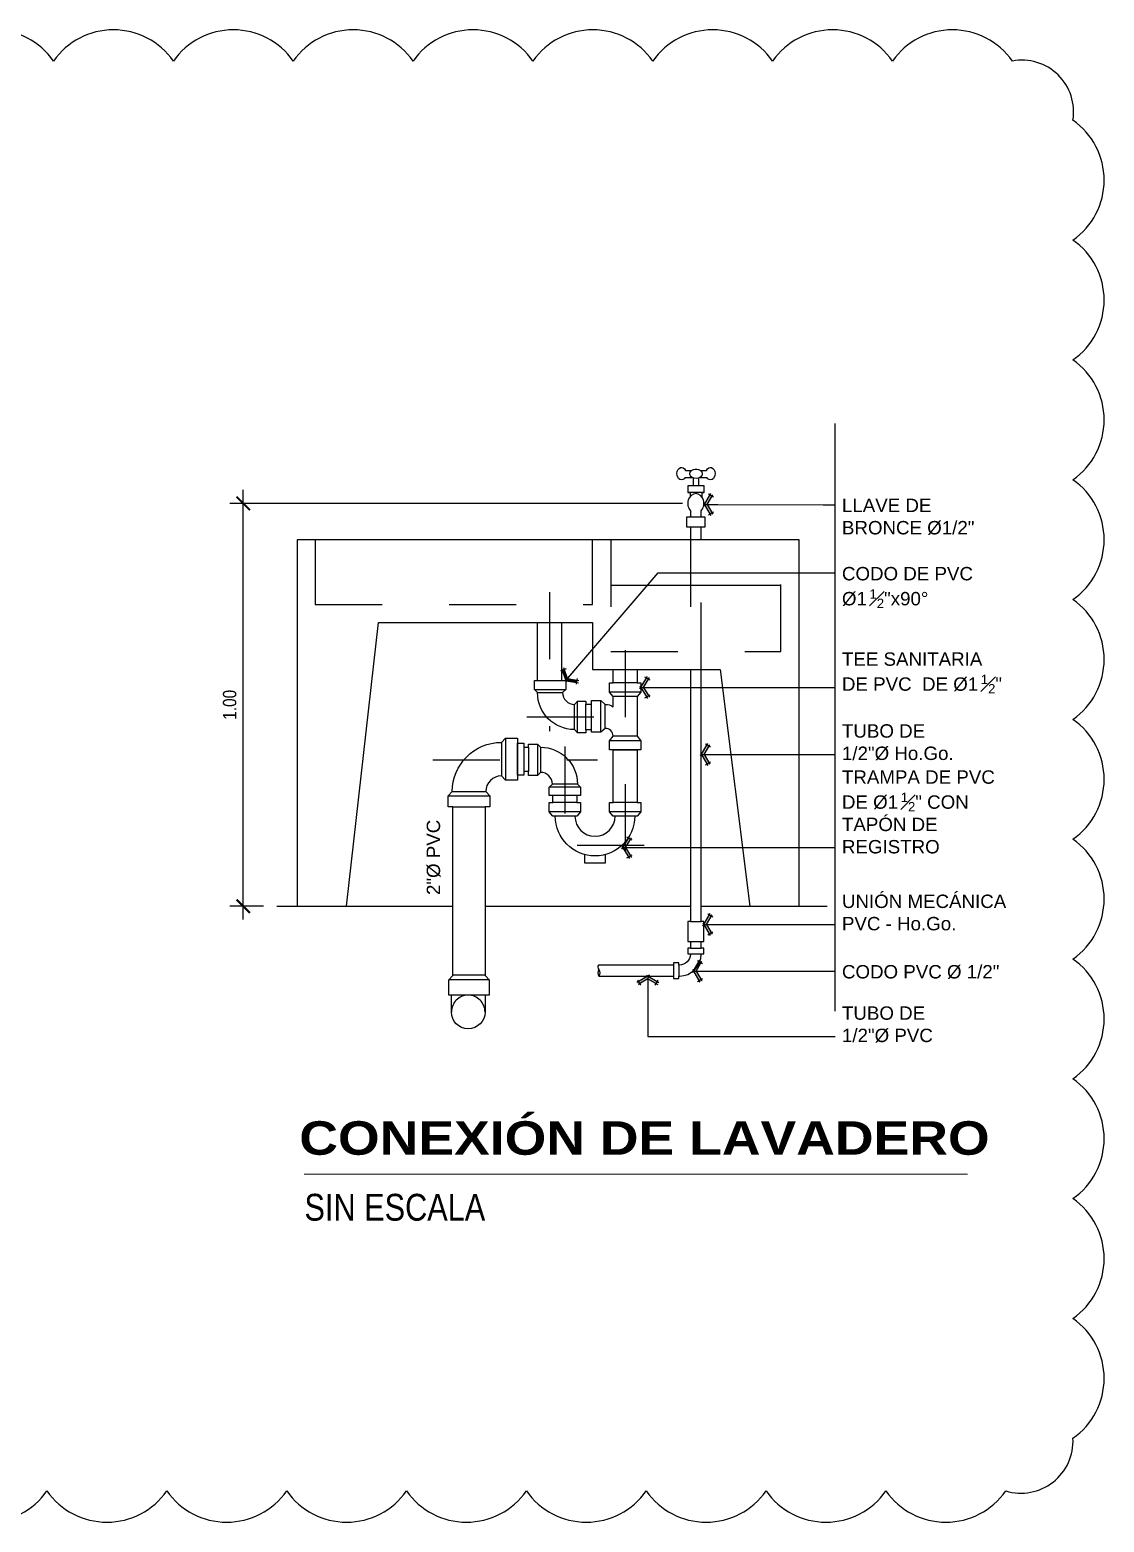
# Model space of a CAD drawing. Header units: metres. Extents: x 2 to 147, y 24 to 94.
# Drawn here: x 27.43 to 29.034, y 84.618 to 86.846 of the extents above; entities that cross this region are included whole.
import ezdxf

# ---------------------------------------------------------------- set-up
doc = ezdxf.new("R2010")
doc.units = ezdxf.units.M
doc.header["$MEASUREMENT"] = 0
doc.header["$PDMODE"] = 35
doc.linetypes.add('CENTER', pattern=[2, 1.25, -0.25, 0.25, -0.25])
doc.linetypes.add('HIDDEN', pattern=[0.375, 0.25, -0.125])
doc.layers.get('Defpoints').update_dxf_attribs({"color": 171})
for name, color, linetype in [('Cotas', 1, 'Continuous'), ('DET HIDRO', 6, 'Continuous'), ('TEXTOS', 2, 'Continuous'), ('TEXTOS HIDRO', 2, 'Continuous')]:
    doc.layers.add(name, color=color, linetype=linetype)
doc.styles.add('Architect Hand_2', font='ARIALN.TTF', dxfattribs={"height": 0.003953333333333333})
doc.styles.add('ARIAL', font='arial.ttf')
doc.styles.add('Arial Black_4', font='', dxfattribs={"height": 0.005})
doc.styles.add('COTAS', font='ARIALN.TTF')
doc.styles.add('TEXTO HIDROSANITARIO', font='arial.ttf')
doc.styles.get('Arial Black_4').set_extended_font_data('Arial Black', bold=True)
doc.dimstyles.new('ESC-10', dxfattribs={"dimtxt": 0.02, "dimasz": 0.02, "dimexe": 0.02, "dimexo": 0.02, "dimgap": 0.01, "dimtad": 1, "dimzin": 4, "dimdsep": 46, "dimtxsty": 'COTAS', "dimblk": 'ARCHTICK', "dimcen": 0.02, "dimdle": 0.02, "dimclrd": 1, "dimclre": 1, "dimclrt": 2, "dimazin": 0, "dimtfac": 0.7499999999999999, "dimtmove": 1, "dimatfit": 3, "dimldrblk": 'FLE', "dimfxl": 0.1, "dimtvp": 1.5, "dimtfill": 1, "dimtolj": 1, "dimtzin": 0, "dimarcsym": 0})

# ---------------------------------------------------------------- blocks, each defined once
blk = doc.blocks.new('_ARCHTICK')
at = {"color": 0, "linetype": 'ByBlock', "const_width": 0.15}
blk.add_lwpolyline([(-0.5, -0.5), (0.5, 0.5)], dxfattribs=at)
blk = doc.blocks.new('FLE')
at = {"linetype": 'Continuous'}
h = blk.add_hatch(color=2, dxfattribs=at)
h.paths.add_polyline_path([(-0.5723325628787279, -0.6174137853085995), (-0.4220655746757984, -0.7071067774668336), (3.725290298461914e-09, 3.725290298461914e-09), (-0.2038039118051529, 3.725290298461914e-09)])
h.paths.add_polyline_path([(-0.4220655765384436, 0.7071067839860916), (-0.5723325610160828, 0.6174137927591801), (-0.2038039118051529, 3.725290298461914e-09), (3.725290298461914e-09, 3.725290298461914e-09)])
at = {"color": 1, "linetype": 'Continuous'}
for p, q in [((0, 0), (-1, 0)), ((-0.3089696932584047, 0.7746126838028431), (-0.685428449884057, 0.5499078882858157)), ((-0.203803913667798, 0), (-0.6398384645581245, 0.7305096760392189)), ((-0.203803913667798, 0), (-0.6398384645581245, -0.7305096751078963)), ((0.06750589981675148, -0.1130958832800388), (-0.4895714800804853, 0.820202668197453)), ((0.06750590354204178, 0.113095885142684), (-0.4895714800804853, -0.820202668197453)), ((-0.6854284480214119, -0.549907885491848), (-0.3089696951210499, -0.7746126800775528))]:
    blk.add_line(p, q, dxfattribs=at)
blk = doc.blocks.new('*D122')
at = {"layer": 'Cotas', "color": 1, "lineweight": -2, "transparency": 16777216}
for p, q in [((27.74873451396257, 85.51757171101877), (27.74873451396257, 86.15897591024384)), ((28.40433652695818, 86.13897591024384), (27.72873451396257, 86.13897591024384)), ((27.77911280687073, 85.53757171101877), (27.72873451396257, 85.53757171101877))]:
    blk.add_line(p, q, dxfattribs=at)
at = {"layer": 'Defpoints', "color": 0, "transparency": 16777216}
for p in [(27.74873451396257, 86.13897591024384), (28.42433652695818, 86.13897591024384), (27.79911280687073, 85.53757171101877)]:
    blk.add_point(p, dxfattribs=at)
at = {"layer": 'Cotas', "color": 1, "lineweight": -2, "transparency": 16777216, "xscale": 0.02, "yscale": 0.02, "zscale": 0.02}
for p, rotation in [((27.74873451396257, 86.13897591024384), 90), ((27.74873451396257, 85.53757171101877), 270)]:
    blk.add_blockref('_ARCHTICK', p, dxfattribs=dict(at, rotation=rotation))
at = {"layer": 'Cotas', "color": 2, "transparency": 16777216, "insert": (27.72852305420815, 85.83827381063129), "char_height": 0.02, "attachment_point": 5, "rotation": 90, "style": 'COTAS', "bg_fill": 3, "box_fill_scale": 1.25, "bg_fill_color": 256, "bg_fill_true_color": 13158600, "bg_fill_transparency": 0}
blk.add_mtext('\\A1;1.00', dxfattribs=at)

msp = doc.modelspace()

# ---------------------------------------------------------------- linework, layer by layer
at = {"layer": 'Cotas', "color": 1}
for p, q in [((28.43698044423112, 86.15538242385865), (28.41244851943405, 86.15538242385865)), ((28.42888431579539, 86.16532008262348), (28.42054464786978, 86.16532008262348))]:
    msp.add_line(p, q, dxfattribs=at)
at = {"layer": 'Cotas', "color": 1, "extrusion": (0, 0, -1)}
for major_axis, ratio, start_param, end_param in [((0.009349447856109541, 8.224203680185792e-08), 0.7335524771070995, 2.224925425329185, 3.923900288005425), ((0.009349447856109047, 8.224203474039111e-08), 0.7335524771071228, -0.7822956428274446, 0.9166792198476248)]:
    msp.add_ellipse((28.42471442144795, 86.18323998261732), major_axis=major_axis, ratio=ratio, start_param=start_param, end_param=end_param, dxfattribs=at)
at = {"layer": 'Defpoints'}
msp.add_line((28.55131826014315, 86.0161756089887), (28.29735479377316, 86.0161756089887), dxfattribs=at)
at = {"layer": 'DET HIDRO', "color": 2}
for p, q in [((28.40884700322257, 86.18807443067456), (28.41808292097611, 86.18807447123365)), ((28.43134591601754, 86.18807452965086), (28.44032230699866, 86.18807456899924))]:
    msp.add_line(p, q, dxfattribs=at)
at = {"layer": 'DET HIDRO', "color": 8, "linetype": 'CENTER', "ltscale": 0.05}
for p, q in [((28.2060165399064, 86.00633630903536), (28.2060165399064, 85.79873285025826)), ((28.31878230530263, 85.91993348312458), (28.31878230530268, 85.61299602748657)), ((28.17225094365213, 85.82002546088123), (28.35619757139361, 85.82002546088123)), ((28.22889057930626, 85.77590039878156), (28.22889057930626, 85.61299602748657)), ((28.03169313158755, 85.75612688328691), (28.27733734761207, 85.75612688328691)), ((28.34698924159997, 85.62812285378872), (28.2072324506567, 85.62812285378872))]:
    msp.add_line(p, q, dxfattribs=at)
at = {"layer": 'DET HIDRO', "color": 1}
for p, q in [((28.18330639582805, 85.8610566517116), (28.23019918534896, 85.8610566517116)), ((28.18800279057114, 85.87431727999005), (28.22403028924158, 85.87431727999005)), ((28.18800279057114, 85.85636025696896), (28.22550279060587, 85.85636025696896)), ((28.34222870006306, 85.85730932997716), (28.29533591054219, 85.85730932997716)), ((28.33679605463789, 85.87107025071892), (28.30076855596733, 85.87107025071892)), ((28.24308758667613, 85.80127546086378), (28.24308758667613, 85.8387754608987)), ((28.2477839814191, 85.796579066121), (28.2477839814191, 85.84347185564145)), ((28.26026686325077, 85.80097526513849), (28.26026686325077, 85.83907565662399)), ((28.28242790874527, 85.79752749322732), (28.28242790874527, 85.84442028274779)), ((28.28920056745891, 85.8030728203327), (28.28920056745891, 85.8388749556424)), ((28.33668337295746, 85.85053667126344), (28.3008812376478, 85.85053667126344)), ((28.14046074605628, 85.7883704105434), (28.14046074605628, 85.72584669118278)), ((28.33668337295746, 85.79141110471177), (28.3008812376478, 85.79141110471177)), ((28.1341988863997, 85.7821085508863), (28.1341988863997, 85.73210855083983)), ((28.16758965381835, 85.77487688330436), (28.16758965381835, 85.73884938463372)), ((28.17459876019778, 85.77487688330436), (28.17459876019778, 85.73884938463372)), ((28.18785938847623, 85.77957327804712), (28.18785938847623, 85.73268048852667)), ((28.19255578321866, 85.77487688330432), (28.19255578321866, 85.73737688326945)), ((28.34222870006306, 85.78463844599794), (28.29533591054219, 85.78463844599794)), ((28.24764057932395, 85.71979208719918), (28.21014057928891, 85.71979208719918)), ((28.05449063193561, 85.70240029642255), (28.11701435129625, 85.70240029642255)), ((28.06075249159264, 85.70866215607947), (28.11075249163937, 85.70866215607947)), ((28.25233697406673, 85.7150956924565), (28.20544418454625, 85.7150956924565)), ((28.24690432864156, 85.70261281062486), (28.210876829971, 85.70261281062486)), ((28.06173415916916, 85.68575645398036), (28.10977082406325, 85.68575645398036)), ((28.25233697406673, 85.67862941615994), (28.20544418454625, 85.67862941615994)), ((28.24690432864156, 85.6923903369018), (28.210876829971, 85.6923903369018)), ((28.34222870006308, 85.67862941615994), (28.29533591054221, 85.67862941615994)), ((28.33679605463791, 85.6923903369018), (28.30076855596735, 85.6923903369018)), ((28.24386206500044, 85.67185675744612), (28.21453691660965, 85.67185675744612)), ((28.33313596799973, 85.67185675744612), (28.30381081960893, 85.67185675744612)), ((27.79911280687071, 85.53757171101874), (28.06173415916916, 85.53757171101874)), ((28.10977082406325, 85.53757171101874), (28.41615729970124, 85.53757171101873)), ((28.43251575421507, 85.53757171101873), (28.620353068616, 85.53757171101873)), ((28.41615729970124, 85.51484019658605), (28.43251575421507, 85.51484019658605)), ((28.41615729970124, 85.4846475650564), (28.43251575421507, 85.4846475650564)), ((28.41615729970124, 85.47469315198205), (28.43251575421507, 85.47469315198205)), ((28.41615729970124, 85.46651392464946), (28.43251575421507, 85.46651392464946)), ((28.1090502658142, 85.43459080197178), (28.06245471741821, 85.43459080197178)), ((28.39102271899081, 85.44956453875594), (28.39102271899081, 85.43319394178641)), ((28.39920194632339, 85.44955857112026), (28.39920194632339, 85.43320011675777)), ((28.11578953109964, 85.42767368247993), (28.05571545213277, 85.42767368247993)), ((28.10966137279573, 85.40461539654322), (28.05942330132055, 85.40461539654322))]:
    msp.add_line(p, q, dxfattribs=at)
at = {"layer": 'DET HIDRO', "color": 3}
for p, q in [((28.30079559715877, 85.8506412663203), (28.30096687813693, 85.8506412663203)), ((28.33668337295746, 85.8506412663203), (28.33676901344649, 85.8506412663203))]:
    msp.add_line(p, q, dxfattribs=at)
at = {"layer": 'DET HIDRO', "color": 2}
for points in [[(28.4084608471623, 86.17779728035933), (28.41905899882748, 86.17779732697201)], [(28.42054464786978, 86.1771016001145), (28.42054464786978, 86.16532008262348), (28.41244851943405, 86.16532008262348), (28.41244851943405, 86.15538242385865), (28.41564137657207, 86.15538242385865), (28.41564137657207, 86.14914803553707)], [(28.4337875870931, 86.14810823427808), (28.4337875870931, 86.15538242385865), (28.43698044423112, 86.15538242385865), (28.43698044423112, 86.16532008262348), (28.42888431579539, 86.16532008262348), (28.42888431579539, 86.1771016001145)], [(28.43040322344948, 86.17779737691419), (28.44070849151084, 86.17779742231616)], [(28.4164840789804, 86.12784674390876), (28.4164840789804, 86.11821465307776), (28.41041627822264, 86.11821465307776), (28.41041627822264, 86.10412806170154), (28.43825677569368, 86.10412806170154), (28.43825677569369, 86.11821465307776), (28.43218897493594, 86.11821465307776), (28.43218897493596, 86.12784674390876)], [(28.41615729970124, 86.10412806170154), (28.41615729970124, 86.08457682424003)], [(28.43251575421507, 86.08457682424003), (28.43251575421507, 86.10412806170154)], [(28.25816452775409, 85.6146656318935), (28.25816452775409, 85.60220932263098), (28.28950835685532, 85.60220932263098), (28.28950835685532, 85.6146656318935)]]:
    msp.add_lwpolyline(points, dxfattribs=at)
at = {"layer": 'DET HIDRO', "color": 1}
for points in [[(28.43218897493594, 86.11821465307776), (28.4164840789804, 86.11821465307776)], [(28.26866698800333, 85.80097526513849), (28.26866698800333, 85.83907565662399)]]:
    msp.add_lwpolyline(points, dxfattribs=at)
at = {"layer": 'DET HIDRO', "color": 3}
msp.add_lwpolyline([(27.90276955875225, 85.53757171101873), (27.95081029811939, 85.96097050618303), (28.27031675111235, 85.96097050618303), (28.27031675111235, 85.89082412499442), (28.46068354589533, 85.89082412499442), (28.50484686433217, 85.53757171101873), (28.57835630280396, 85.53757171101873), (28.57835630280396, 86.08457682424003), (27.82926012028047, 86.08457682424003), (27.82926012028047, 85.53757171101873)], close=True, dxfattribs=at)
at = {"layer": 'DET HIDRO', "color": 1, "linetype": 'HIDDEN', "ltscale": 0.1}
for points in [[(27.85629816294127, 86.08457682424003), (27.85629816294127, 85.98800854884384), (28.27031675111235, 85.98800854884384), (28.27031675111235, 86.08457682424003)], [(28.29735479377316, 86.08457682424003), (28.29735479377316, 85.91786216765523), (28.55131826014315, 85.91786216765523), (28.55131826014315, 86.08457682424003)], [(28.41615729970124, 86.08457682424003), (28.41615729970124, 85.89082412499442)], [(28.43251575421507, 85.89082412499442), (28.43251575421507, 86.08457682424003)]]:
    msp.add_lwpolyline(points, dxfattribs=at)
at = {"layer": 'DET HIDRO', "color": 3}
for points in [[(28.33679605463789, 85.89082412499442), (28.33679605463789, 85.87107025071892), (28.34222870006306, 85.87107025071892), (28.34222870006306, 85.85730932997716), (28.33668337295746, 85.85053667126344), (28.33668337295746, 85.79141110471177), (28.34222870006306, 85.78463844599794), (28.34222870006306, 85.7708775252562), (28.29533591054219, 85.7708775252562), (28.29533591054219, 85.78463844599794), (28.3008812376478, 85.79141110471177, 0.416795985408876), (28.28920056745891, 85.8030728203327), (28.28242790874527, 85.79752749322732), (28.26866698800333, 85.79752749322732), (28.26866698800333, 85.80097526513849), (28.26026686325077, 85.80097526513849), (28.26026686325077, 85.796579066121), (28.2477839814191, 85.796579066121), (28.24308758667613, 85.80127546086382, -0.414213562373095), (28.18800279057114, 85.85636025696896), (28.18330639582805, 85.8610566517116), (28.18330639582805, 85.87431727999005), (28.18800279057114, 85.87431727999005), (28.18800279057114, 85.96097050618303)], [(28.22403028924158, 85.96097050618303), (28.22403028924158, 85.87431727999005), (28.23019918534896, 85.87431727999005), (28.23019918534896, 85.8610566517116), (28.22550279060595, 85.85636025696896, 0.414213562373095), (28.24308758667613, 85.8387754608987), (28.2477839814191, 85.84347185564145), (28.26026686325077, 85.84347185564145), (28.26026686325077, 85.83907565662399), (28.26866698800333, 85.83907565662399), (28.26866698800333, 85.84442028274779), (28.28242790874527, 85.84442028274779), (28.28920056745879, 85.83887495564237, -0.2004011569105573), (28.30088123764773, 85.83511825603627), (28.3008812376478, 85.85053667126344), (28.29533591054219, 85.85730932997716), (28.29533591054219, 85.87107025071892), (28.30076855596733, 85.87095839334562), (28.30076855596733, 85.89082412499442)]]:
    msp.add_lwpolyline(points, format="xyb", dxfattribs=at)
at = {"layer": 'DET HIDRO', "color": 2}
for points in [[(28.41615729970124, 85.89082412499442), (28.41615729970124, 85.51484019658605), (28.41263706123772, 85.51484019658605), (28.41263706123772, 85.4846475650564), (28.41615729970124, 85.4846475650564), (28.41615729970124, 85.47469315198205), (28.41263706131338, 85.47469315198205), (28.41263706131338, 85.46651392464946), (28.41615729970124, 85.46651392464946), (28.41615729970124, 85.46591702548275, -0.4142135622627522), (28.39979884518742, 85.44955857112026), (28.39920194632339, 85.44955857112026), (28.39920194632339, 85.45307880965947), (28.39102271899081, 85.45307880965947), (28.39102271899081, 85.44955857112026), (28.27922868963671, 85.44955857112026, 0.4171675384699122), (28.27951289065675, 85.44311129856014, -0.3008809832997942), (28.27951128382924, 85.43320011645508), (28.39102271899081, 85.43320011645508)], [(28.39102271899081, 85.43319394178641), (28.39102271883947, 85.42967987821856), (28.39920194617205, 85.42967987821856), (28.39920194632339, 85.43320011675777), (28.39979884518742, 85.43320011675777, 0.4142135623013543), (28.43251575421507, 85.46591702548275), (28.43251575421507, 85.46651392464946), (28.43603599275427, 85.46651392464946), (28.43603599275427, 85.47469315198205), (28.43251575421507, 85.47469315198205), (28.43251575421507, 85.4846475650564), (28.4360359926786, 85.4846475650564), (28.4360359926786, 85.51484019658605), (28.43251575421507, 85.51484019658605), (28.43251575421507, 85.89082412499442)]]:
    msp.add_lwpolyline(points, format="xyb", dxfattribs=at)
at = {"layer": 'DET HIDRO', "color": 3}
for points in [[(28.10977082406325, 85.43385122765643), (28.11578953109964, 85.42767368247993), (28.11578953109964, 85.40461539654322), (28.10966137279573, 85.40461539654322), (28.10966137279573, 85.37949636080563, -0.9999999999999999), (28.05942330132055, 85.37949636080563), (28.05942330132055, 85.40461539654322), (28.05571545213277, 85.40461539654322), (28.05571545213277, 85.42767368247993), (28.06173415916916, 85.43385122765642), (28.06173415916916, 85.68575645398036), (28.05449063193561, 85.68575645398036), (28.05449063193561, 85.70240029642255), (28.06075249159264, 85.70866215607947, -0.414213562373095), (28.1341988863997, 85.7821085508863), (28.14046074605628, 85.7883704105434), (28.15814158376087, 85.7883704105434), (28.15814158376087, 85.72584669118278), (28.14046074605628, 85.72584669118278), (28.1341988863997, 85.73210855083983, 0.414213562373095), (28.11075249163946, 85.70866215607947), (28.11701435129625, 85.70240029642255), (28.11701435129625, 85.68575645398036), (28.10977082406325, 85.68575645398036)], [(28.15814158376087, 85.78112688331018), (28.16758965381835, 85.78112688331022), (28.16758965381835, 85.77487688330436), (28.17459876019778, 85.77487688330436), (28.17459876019778, 85.77957327804712), (28.18785938847623, 85.77957327804712), (28.19255578321866, 85.77487688330432, -0.414213562373095), (28.24764057932395, 85.71979208719918), (28.25233697406673, 85.7150956924565), (28.25233697406673, 85.70261281062486), (28.24690432864156, 85.70261281062486), (28.24690432864156, 85.6923903369018), (28.25233697406673, 85.6923903369018), (28.25233697406673, 85.67862941615994), (28.24679164696112, 85.67185675744612), (28.24386206500044, 85.67185675744612, 0.9999999999999999), (28.30381081960893, 85.67185675744612), (28.30088123764782, 85.67185675744612), (28.29533591054221, 85.67862941615994), (28.29533591054221, 85.6923903369018), (28.30076855596735, 85.6923903369018), (28.30076855596735, 85.7708775252562), (28.33679605463791, 85.7708775252562), (28.33679605463791, 85.6923903369018), (28.34222870006308, 85.6923903369018), (28.34222870006308, 85.67862941615994), (28.33668337295748, 85.67185675744612), (28.33313596799973, 85.67185675744612, -0.9999999999999999), (28.21453691660965, 85.67185675744612), (28.21098951165143, 85.67185675744612), (28.20544418454625, 85.67862941615994), (28.20544418454625, 85.6923903369018), (28.210876829971, 85.6923903369018), (28.210876829971, 85.70261281062486), (28.20544418454625, 85.70261281062486), (28.20544418454625, 85.7150956924565), (28.21014057928884, 85.71979208719918, 0.414213562373095), (28.19255578321866, 85.73737688326945), (28.18785938847623, 85.73268048852667), (28.17459876019778, 85.73268048852667), (28.17459876019778, 85.73884938463372), (28.16758965381835, 85.73884938463372), (28.16758965381835, 85.733090218416), (28.15814158376087, 85.733090218416)]]:
    msp.add_lwpolyline(points, format="xyb", close=True, dxfattribs=at)
at = {"layer": 'DET HIDRO', "color": 1, "linetype": 'Continuous'}
msp.add_arc((28.28699645761186, 85.43815700759696), 0.008974946442930025, 146.495151619494, 213.5062537067072, dxfattribs=at)
at = {"layer": 'DET HIDRO', "color": 1, "linetype": 'HIDDEN', "ltscale": 0.075}
msp.add_arc((28.08454233705814, 85.37949636080563), 0.025119035737589, 0, 180, dxfattribs=at)
at = {"layer": 'DET HIDRO', "color": 2, "extrusion": (0, 0, -1)}
for centre, major_axis, ratio, start_param, end_param in [((28.40293507336371, 86.18333514122317), (-4.112101026221426e-08, 0.009349447856389434), 0.7335524771066485, 2.204734260797153, 7.322410944843002), ((28.42471442144795, 86.18323998261732), (0.009349447856108462, 8.224203749523048e-08), 0.733552477107333, 3.910915792754098, 5.500889665827422), ((28.44623427847599, 86.18333533160879), (-4.112105003388894e-08, 0.009349447856455185), 0.7335524771020947, -1.039234172327202, 4.078437329700493)]:
    msp.add_ellipse(centre, major_axis=major_axis, ratio=ratio, start_param=start_param, end_param=end_param, dxfattribs=at)
at = {"layer": 'DET HIDRO', "color": 2, "extrusion": (0, 0, -0.9999999999999999)}
msp.add_ellipse((28.42471442144795, 86.18323998261732), major_axis=(0.009349447856163096, 8.224215652700536e-08), ratio=0.7335524771048617, start_param=0.9166792198618623, end_param=2.222086572498887, dxfattribs=at)
at = {"layer": 'DET HIDRO', "color": 2}
msp.add_ellipse((28.42433652695816, 86.13897591024381), major_axis=(0, -0.01463251780448331), ratio=0.8266545631977367, start_param=0.7064996197237824, end_param=5.576685687460758, dxfattribs=at)
at = {"layer": 'TEXTOS', "lineweight": 9}
msp.add_line((27.83981115785787, 85.13741328405402), (28.83004025775037, 85.13741328405402), dxfattribs=at)

# ---------------------------------------------------------------- texts
at = {"layer": 'TEXTOS', "lineweight": 9, "insert": (27.83241674064988, 85.21638525775936), "char_height": 0.05, "width": 0.9945654843110505, "attachment_point": 1, "line_spacing_factor": 1.176470588235294, "style": 'Arial Black_4', "bg_fill": 3, "box_fill_scale": 1.25, "bg_fill_color": 0, "bg_fill_transparency": 0}
msp.add_mtext('\\pt0.3;CONEXIÓN DE LAVADERO', dxfattribs=at)
at = {"layer": 'TEXTOS', "lineweight": 9, "insert": (27.84011334621925, 85.10801836256499), "char_height": 0.04000000000000001, "width": 0.3344592239553503, "attachment_point": 1, "line_spacing_factor": 1.046694190847241, "style": 'Architect Hand_2'}
msp.add_mtext('SIN ESCALA', dxfattribs=at)

# ---------------------------------------------------------------- leaders
at = {"layer": 'TEXTOS HIDRO', "annotation_type": 0, "has_hookline": 1, "hookline_direction": 0}
for points, text_width in [([(28.43698044423112, 86.13728282234779), (28.61423148542458, 86.13704134530535), (28.63246411693098, 86.13704134515075)], 0.1944338335607095), ([(28.42054476623819, 85.44061874718776), (28.52165593802892, 85.44061874699865), (28.63246411693098, 85.44061874730971)], 0.2323465211459755)]:
    msp.add_leader(points, dimstyle='ESC-10', override={"dimgap": 0.01, "dimtad": 0}, dxfattribs=dict(at, text_width=text_width))
for points, text_width, horizontal_direction in [([(28.34222870006306, 85.86418979034804), (28.60809896957874, 85.8641897913931), (28.63246411693095, 85.86418979143677)], 0.2337635202683038, (1, 5.002958430320853e-09, 0)), ([(28.43251575421507, 85.76408048883388), (28.60809896957876, 85.76408048971237), (28.63246411693098, 85.76408048975604)], 0.1612960436562074, (1, 5.002958430320853e-09, 0)), ([(28.31534852285236, 85.62505783342394), (28.60809896957876, 85.62505783468931), (28.63246411693098, 85.62505783473298)], 0.2803956343792633, (1, 5.002958430320853e-09, 0)), ([(28.4360359926786, 85.51021409022393), (28.57302887188922, 85.51021409023234), (28.63246411693097, 85.51021409012463)], 0.2431105047748977, (1, -1.011277880073297e-09, 0)), ([(28.35278717721344, 85.43320011645508), (28.35278717728367, 85.34285961823996), (28.63246411693098, 85.34285961849935)], 0.1315552523874489, (1, 1.417166880403074e-09, 0))]:
    msp.add_leader(points, dimstyle='ESC-10', override={"dimgap": 0.01, "dimtad": 0}, dxfattribs=dict(at, text_width=text_width, horizontal_direction=horizontal_direction))

# ---------------------------------------------------------------- next in the draw order: texts
at = {"layer": 'TEXTOS HIDRO', "char_height": 0.02, "bg_fill": 3, "box_fill_scale": 1.1, "bg_fill_color": 256, "bg_fill_true_color": 13158600, "bg_fill_transparency": 9161100}
for s, insert, width, attachment_point, rotation, style in [('\\A1;2"Ø{\\A0; PVC}', (28.0226047834322, 85.55422313874945), 0.1114960436562074, 1, 89.9999999188023, 'TEXTO HIDROSANITARIO'), ('\\A1;{\\C2;UNIÓN MECÁNICA\\PPVC - Ho.Go.}', (28.64246411692187, 85.50121409011452), 0.2595594605957113, 7, 359.999999942058, 'ARIAL'), ('\\A1;TUBO DE 1/2"Ø PVC', (28.64246411694373, 85.33385961851351), 0.1844508724448113, 7, 8.119768111281724e-08, 'TEXTO HIDROSANITARIO')]:
    msp.add_mtext(s, dxfattribs=dict(at, insert=insert, width=width, attachment_point=attachment_point, rotation=rotation, style=style))

# ---------------------------------------------------------------- next in the draw order: linework, layer by layer
at = {"layer": 'Defpoints'}
msp.add_line((28.63246411693098, 85.38056429130427), (28.63246411693098, 86.25808210072788), dxfattribs=at)

# ---------------------------------------------------------------- next in the draw order: texts
at = {"layer": 'TEXTOS HIDRO', "char_height": 0.02, "attachment_point": 1, "style": 'ARIAL', "bg_fill": 3, "box_fill_scale": 1.1, "bg_fill_color": 256, "bg_fill_true_color": 13158600, "bg_fill_transparency": 9161100}
for s, insert, width in [('LLAVE DE BRONCE Ø1/2"', (28.64246411693097, 86.14604134515075), 0.2125329548413504), ('CODO PVC Ø 1/2"', (28.64246411693098, 85.44961874730971), 0.2339380627557981)]:
    msp.add_mtext(s, dxfattribs=dict(at, insert=insert, width=width))
at = {"layer": 'TEXTOS HIDRO', "char_height": 0.02, "attachment_point": 7, "rotation": 2.8664840313678e-07, "style": 'TEXTO HIDROSANITARIO', "bg_fill": 3, "box_fill_scale": 1.1, "bg_fill_color": 256, "bg_fill_true_color": 13158600, "bg_fill_transparency": 9161100}
for s, insert, width in [('\\A1;\\pt0.1;TEE SANITARIA DE PVC  DE Ø1{\\H0.5x; \\H1.4x;\\S1#2;\\H1.4286x;"}', (28.64246411697598, 85.85518979148681), 0.2426272750949859), ('TUBO DE {\\A1;1/2"Ø} Ho.Go.', (28.642464116976, 85.75508048980608), 0.1816934261302554), ('\\A1;\\pt0.1;TRAMPA DE PVC  DE Ø1{\\H0.5x; \\H1.4x;\\S1#2;\\H1.4286x;" CON TAPÓN DE REGISTRO}', (28.642464116976, 85.61605783478302), 0.2805477272196463)]:
    msp.add_mtext(s, dxfattribs=dict(at, insert=insert, width=width))

# ---------------------------------------------------------------- next in the draw order: leaders
at = {"layer": 'TEXTOS HIDRO', "annotation_type": 0, "has_hookline": 1, "hookline_direction": 0, "text_width": 0.1931105047748977}
msp.add_leader([(28.23019918534896, 85.87431727999005), (28.36802552452957, 86.03505432830458), (28.63246411693098, 86.03505432827566)], dimstyle='ESC-10', override={"dimgap": 0.01, "dimtad": 0}, dxfattribs=at)

# ---------------------------------------------------------------- next in the draw order: texts
at = {"layer": 'TEXTOS HIDRO', "insert": (28.64246411693097, 86.04405432827566), "char_height": 0.02, "width": 0.2083813782453244, "attachment_point": 1, "style": 'ARIAL', "bg_fill": 3, "box_fill_scale": 1.1, "bg_fill_color": 256, "bg_fill_true_color": 13158600, "bg_fill_transparency": 9161100}
msp.add_mtext('\\A1;\\pt0.1;CODO DE PVC  Ø1{\\H0.5x; \\H1.4x;\\S1#2;\\H1.4286x;"x90°}', dxfattribs=at)

# ---------------------------------------------------------------- next in the draw order: dimensions: what is measured, and where the dimension line sits
at = {"layer": 'Cotas'}
dim = msp.add_linear_dim(base=(27.74873451396257, 86.13897591024384), p1=(27.79911280687071, 85.53757171101874), p2=(28.42433652695816, 86.13897591024381), angle=90, text='1.00', dimstyle='ESC-10', dxfattribs=at)
dim.commit()
dim.dimension.update_dxf_attribs({"geometry": '*D122', "text_midpoint": (27.72852305420815, 85.83827381063129)})

# ---------------------------------------------------------------- next in the draw order: linework, layer by layer
at = {"layer": 'Defpoints'}
msp.add_lwpolyline([(27.27682534122633, 84.66438312908119, 0.52056705), (27.4557355674587, 84.66438312908119, 0.52056705), (27.63464579369108, 84.66438312908119, 0.52056705), (27.81355601992345, 84.66438312908119, 0.52056705), (27.99246624615582, 84.66438312908119, 0.52056705), (28.17137647238819, 84.66438312908119, 0.52056705), (28.35028669862057, 84.66438312908119, 0.52056705), (28.52919692485294, 84.66438312908119, 0.52056705), (28.70810715108531, 84.66438312908119, 0.52056705), (28.88701737731768, 84.66438312908119, 0.52056705), (28.98729064059927, 84.74302009203197, 0.52056705), (28.98729064059927, 84.92193031826434, 0.52056705), (28.98729064059927, 85.10084054449672, 0.52056705), (28.98729064059927, 85.2797507707291, 0.52056705), (28.98729064059927, 85.45866099696147, 0.52056705), (28.98729064059927, 85.63757122319383, 0.52056705), (28.98729064059927, 85.8164814494262, 0.52056705), (28.98729064059927, 85.99539167565858, 0.52056705), (28.98729064059927, 86.17430190189096, 0.52056705), (28.98729064059927, 86.35321212812333, 0.52056705), (28.98729064059927, 86.53212235435569, 0.52056705), (28.98729064059927, 86.71103258058807, 0.52056705), (28.89682026096716, 86.79947242718833, 0.52056705), (28.71791003473479, 86.79947242718833, 0.52056705), (28.53899980850241, 86.79947242718833, 0.52056705), (28.36008958227004, 86.79947242718833, 0.52056705), (28.18117935603767, 86.79947242718833, 0.52056705), (28.0022691298053, 86.79947242718833, 0.52056705), (27.82335890357292, 86.79947242718833, 0.52056705), (27.64444867734055, 86.79947242718833, 0.52056705), (27.46553845110818, 86.79947242718833, 0.52056705), (27.28662822487581, 86.79947242718833, 0.52056705)], format="xyb", dxfattribs=at)

doc.saveas('drawing.dxf')
